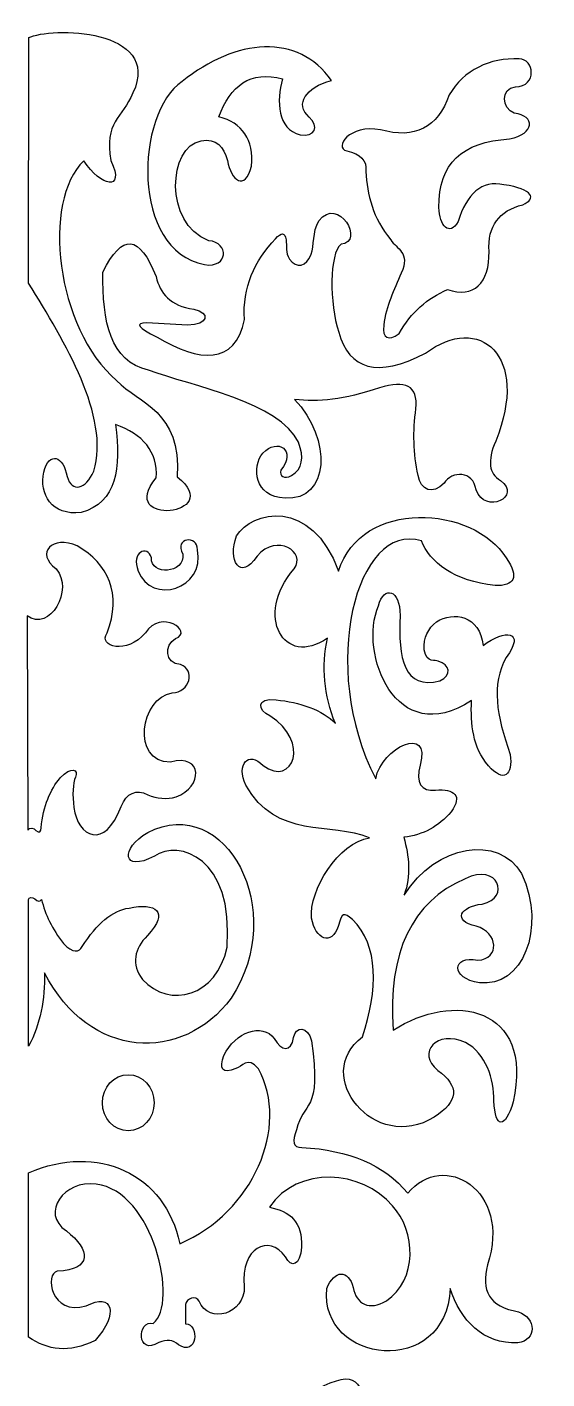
# Model space of a CAD drawing. Header units: centimetres. Extents: x -29 to 29, y -119 to 120.
# Drawn here: x 12.04 to 28.26, y 77.44 to 119.65 of the extents above; entities that cross this region are included whole.
import ezdxf

# ---------------------------------------------------------------- set-up
doc = ezdxf.new("R2010")
doc.units = ezdxf.units.CM
doc.header["$MEASUREMENT"] = 0
doc.layers.add('layer 1', color=7, linetype='Continuous')

msp = doc.modelspace()

# ---------------------------------------------------------------- linework, layer by layer
at = {"layer": 'layer 1', "color": 177}
msp.add_ellipse((15.19854, 86.06414), major_axis=(0, 0.875), ratio=0.92285714, dxfattribs=at)
for points, knots in [([(12.09354, 119.31914), (12.09354, 119.31914), (12.08854, 111.65664), (12.08854, 111.65664), (12.08854, 111.65664), (13.23839, 109.80231), (14.62845, 107.48923), (14.12854, 105.78414), (14.12854, 105.78414), (13.86932, 105.212), (13.45273, 105.0995), (13.28854, 105.61914), (13.28854, 105.61914), (13.18491, 106.25568), (12.73751, 106.42322), (12.56104, 105.75664), (12.56104, 105.75664), (12.41464, 105.06947), (12.81342, 104.37933), (13.72854, 104.49414), (13.72854, 104.49414), (14.83978, 104.8035), (14.98194, 105.8834), (14.80604, 107.23914), (14.80604, 107.23914), (15.64395, 106.95049), (16.12901, 106.38633), (16.07354, 105.57664), (16.07354, 105.57664), (14.80028, 104.03364), (18.2714, 104.38563), (16.72854, 105.60539), (16.72854, 105.60539), (16.85403, 107.67542), (15.54824, 107.8818), (14.83604, 108.61414), (14.83604, 108.61414), (12.93354, 110.24039), (12.49445, 114.22988), (13.81104, 115.47164), (13.81104, 115.47164), (14.33834, 114.6684), (15.12431, 114.49451), (14.65604, 115.47914), (14.65604, 115.47914), (14.44092, 116.67123), (15.01332, 116.82756), (15.34604, 117.59164), (15.34604, 117.59164), (16.28203, 119.63124), (12.74114, 119.65067), (12.09354, 119.31914)], [0, 0, 0, 0, 0.07142857, 0.07142857, 0.07142857, 0.07142857, 0.14285714, 0.14285714, 0.14285714, 0.14285714, 0.21428571, 0.21428571, 0.21428571, 0.21428571, 0.28571429, 0.28571429, 0.28571429, 0.28571429, 0.35714286, 0.35714286, 0.35714286, 0.35714286, 0.42857143, 0.42857143, 0.42857143, 0.42857143, 0.5, 0.5, 0.5, 0.5, 0.57142857, 0.57142857, 0.57142857, 0.57142857, 0.64285714, 0.64285714, 0.64285714, 0.64285714, 0.71428571, 0.71428571, 0.71428571, 0.71428571, 0.78571429, 0.78571429, 0.78571429, 0.78571429, 0.85714286, 0.85714286, 0.85714286, 0.85714286, 1, 1, 1, 1]), ([(21.54103, 117.98664), (20.73994, 117.76249), (20.38485, 117.24631), (20.84354, 116.83914), (20.84354, 116.83914), (21.16166, 116.54969), (21.02907, 116.19339), (20.56468, 116.2897), (20.56468, 116.2897), (19.85187, 116.46515), (19.82127, 117.33281), (20.01468, 118.0297), (20.01468, 118.0297), (19.01415, 118.31549), (18.37728, 117.80903), (18.02854, 116.84664), (18.02854, 116.84664), (18.73994, 116.67635), (19.13949, 116.11483), (19.04104, 115.31164), (19.04104, 115.31164), (18.84577, 114.51358), (18.4035, 114.85997), (18.29104, 115.48164), (18.29104, 115.48164), (18.18702, 115.91708), (17.94976, 116.19199), (17.47104, 116.09664), (17.47104, 116.09664), (16.46253, 115.9285), (16.28662, 113.53386), (17.71104, 112.97914), (17.71104, 112.97914), (18.34832, 112.92733), (18.3361, 112.11584), (17.57604, 112.23164), (17.57604, 112.23164), (15.27418, 112.66839), (15.41331, 116.9621), (16.88104, 117.95164), (16.88104, 117.95164), (18.56277, 119.30402), (20.50163, 119.45934), (21.54103, 117.98664)], [0, 0, 0, 0, 0.08333333, 0.08333333, 0.08333333, 0.08333333, 0.16666667, 0.16666667, 0.16666667, 0.16666667, 0.25, 0.25, 0.25, 0.25, 0.33333333, 0.33333333, 0.33333333, 0.33333333, 0.41666667, 0.41666667, 0.41666667, 0.41666667, 0.5, 0.5, 0.5, 0.5, 0.58333333, 0.58333333, 0.58333333, 0.58333333, 0.66666667, 0.66666667, 0.66666667, 0.66666667, 0.75, 0.75, 0.75, 0.75, 0.83333333, 0.83333333, 0.83333333, 0.83333333, 1, 1, 1, 1]), ([(22.61103, 115.13914), (22.65387, 115.49738), (22.44354, 115.6922), (22.01854, 115.78164), (22.01854, 115.78164), (21.5958, 115.89401), (22.1031, 116.61547), (23.07104, 116.44539), (23.07104, 116.44539), (24.13915, 116.1411), (24.85414, 116.50317), (25.21603, 117.53164), (25.21603, 117.53164), (25.66454, 118.30465), (26.48451, 118.70078), (27.39353, 118.65414), (27.39353, 118.65414), (27.86222, 118.66907), (27.97941, 117.79439), (27.27853, 117.78414), (27.27853, 117.78414), (26.81741, 117.73685), (26.83773, 117.11337), (27.24354, 116.95664), (27.24354, 116.95664), (27.9113, 116.89142), (27.89014, 116.30541), (27.0955, 116.15818), (27.0955, 116.15818), (25.59092, 116.06163), (24.89203, 115.38841), (24.89104, 114.01914), (24.89104, 114.01914), (24.9028, 113.44268), (25.22888, 113.10246), (25.48853, 113.57414), (25.48853, 113.57414), (25.75325, 114.44352), (26.23881, 114.88207), (26.91354, 114.72414), (26.91354, 114.72414), (27.84613, 114.5967), (27.93883, 114.28832), (27.51229, 114.10414), (27.51229, 114.10414), (26.76226, 113.91846), (26.40975, 113.43221), (26.45478, 112.64539), (26.45478, 112.64539), (26.48009, 111.65114), (25.97096, 111.17702), (25.15854, 111.45414), (25.15854, 111.45414), (24.53093, 111.17732), (24.03021, 110.75769), (23.64853, 110.08164), (23.64853, 110.08164), (23.31969, 109.83013), (23.12079, 109.93554), (23.16854, 110.33914), (23.16854, 110.33914), (23.2513, 110.95524), (23.48604, 111.43414), (23.71854, 111.96914), (23.71854, 111.96914), (24.00375, 112.61508), (23.57274, 112.71925), (23.38854, 113.00914), (23.38854, 113.00914), (22.82227, 113.69309), (22.66008, 114.41132), (22.61103, 115.13914)], [0, 0, 0, 0, 0.05263158, 0.05263158, 0.05263158, 0.05263158, 0.10526316, 0.10526316, 0.10526316, 0.10526316, 0.15789474, 0.15789474, 0.15789474, 0.15789474, 0.21052632, 0.21052632, 0.21052632, 0.21052632, 0.26315789, 0.26315789, 0.26315789, 0.26315789, 0.31578947, 0.31578947, 0.31578947, 0.31578947, 0.36842105, 0.36842105, 0.36842105, 0.36842105, 0.42105263, 0.42105263, 0.42105263, 0.42105263, 0.47368421, 0.47368421, 0.47368421, 0.47368421, 0.52631579, 0.52631579, 0.52631579, 0.52631579, 0.57894737, 0.57894737, 0.57894737, 0.57894737, 0.63157895, 0.63157895, 0.63157895, 0.63157895, 0.68421053, 0.68421053, 0.68421053, 0.68421053, 0.73684211, 0.73684211, 0.73684211, 0.73684211, 0.78947368, 0.78947368, 0.78947368, 0.78947368, 0.84210526, 0.84210526, 0.84210526, 0.84210526, 0.89473684, 0.89473684, 0.89473684, 0.89473684, 1, 1, 1, 1]), ([(14.40354, 111.99664), (14.39579, 110.44635), (14.62589, 109.20698), (15.83604, 108.93414), (15.83604, 108.93414), (17.17975, 108.44247), (19.944, 107.93229), (20.50854, 106.68664), (20.50854, 106.68664), (20.69762, 106.22295), (20.63023, 105.84191), (20.29354, 105.64664), (20.29354, 105.64664), (20.06091, 105.51655), (19.90482, 105.63136), (19.96479, 105.81539), (19.96479, 105.81539), (20.46702, 106.4535), (19.84589, 106.8298), (19.40229, 106.34914), (19.40229, 106.34914), (19.04164, 105.913), (19.12958, 104.9791), (20.09104, 104.94289), (20.09104, 104.94289), (21.48246, 104.84242), (21.56515, 106.79239), (20.39105, 108.02664), (20.39105, 108.02664), (21.12938, 107.91717), (21.92588, 108.02135), (23.04104, 108.38914), (23.04104, 108.38914), (23.84276, 108.64249), (24.24762, 108.4538), (24.17353, 107.73164), (24.17353, 107.73164), (24.07591, 107.03281), (24.09143, 106.33914), (24.24353, 105.65164), (24.24353, 105.65164), (24.31281, 105.18199), (24.70712, 105.03931), (25.05103, 105.40414), (25.05103, 105.40414), (25.30067, 105.80352), (25.95983, 105.80499), (26.05104, 105.19914), (26.05104, 105.19914), (26.34124, 104.41536), (27.49957, 104.98814), (26.81353, 105.49414), (26.81353, 105.49414), (26.44557, 105.70787), (26.39985, 106.09648), (26.66353, 106.72414), (26.66353, 106.72414), (27.74656, 109.39152), (26.14722, 110.73548), (24.47354, 109.46414), (24.47354, 109.46414), (22.96009, 108.68302), (22.09462, 108.96193), (21.76604, 110.11914), (21.76604, 110.11914), (21.47085, 111.01549), (21.46893, 112.5893), (21.83726, 112.86901), (21.83726, 112.86901), (22.5983, 112.9343), (21.74969, 114.39791), (21.14727, 113.60151), (21.14727, 113.60151), (20.93588, 113.25401), (21.01235, 112.81413), (20.90476, 112.55901), (20.90476, 112.55901), (20.77369, 112.16321), (20.43985, 112.1016), (20.23354, 112.40664), (20.23354, 112.40664), (20.08474, 112.60747), (20.15854, 112.8083), (20.12104, 113.00914), (20.12104, 113.00914), (20.08954, 113.24534), (19.97478, 113.2425), (19.79104, 113.04164), (19.79104, 113.04164), (19.15318, 112.35763), (18.74235, 111.50661), (18.83104, 110.51914), (18.83104, 110.51914), (18.51705, 109.0834), (17.42991, 109.18313), (16.09854, 109.97164), (16.09854, 109.97164), (15.50052, 110.26783), (15.39302, 110.41534), (15.77604, 110.41414), (15.77604, 110.41414), (15.77604, 110.41414), (17.05104, 110.34414), (17.05104, 110.34414), (17.05104, 110.34414), (17.7089, 110.34525), (17.76029, 110.7388), (17.24782, 110.84303), (17.24782, 110.84303), (16.50635, 110.94296), (16.19067, 111.33472), (16.06854, 111.85914), (16.06854, 111.85914), (15.55045, 113.16815), (15.01613, 113.22647), (14.40354, 111.99664)], [0, 0, 0, 0, 0.03333333, 0.03333333, 0.03333333, 0.03333333, 0.06666667, 0.06666667, 0.06666667, 0.06666667, 0.1, 0.1, 0.1, 0.1, 0.13333333, 0.13333333, 0.13333333, 0.13333333, 0.16666667, 0.16666667, 0.16666667, 0.16666667, 0.2, 0.2, 0.2, 0.2, 0.23333333, 0.23333333, 0.23333333, 0.23333333, 0.26666667, 0.26666667, 0.26666667, 0.26666667, 0.3, 0.3, 0.3, 0.3, 0.33333333, 0.33333333, 0.33333333, 0.33333333, 0.36666667, 0.36666667, 0.36666667, 0.36666667, 0.4, 0.4, 0.4, 0.4, 0.43333333, 0.43333333, 0.43333333, 0.43333333, 0.46666667, 0.46666667, 0.46666667, 0.46666667, 0.5, 0.5, 0.5, 0.5, 0.53333333, 0.53333333, 0.53333333, 0.53333333, 0.56666667, 0.56666667, 0.56666667, 0.56666667, 0.6, 0.6, 0.6, 0.6, 0.63333333, 0.63333333, 0.63333333, 0.63333333, 0.66666667, 0.66666667, 0.66666667, 0.66666667, 0.7, 0.7, 0.7, 0.7, 0.73333333, 0.73333333, 0.73333333, 0.73333333, 0.76666667, 0.76666667, 0.76666667, 0.76666667, 0.8, 0.8, 0.8, 0.8, 0.83333333, 0.83333333, 0.83333333, 0.83333333, 0.86666667, 0.86666667, 0.86666667, 0.86666667, 0.9, 0.9, 0.9, 0.9, 0.93333333, 0.93333333, 0.93333333, 0.93333333, 1, 1, 1, 1]), ([(19.21992, 103.12739), (19.84293, 103.86962), (20.76486, 103.24386), (20.37487, 102.73973), (20.37487, 102.73973), (19.12385, 101.26238), (20.05578, 99.62431), (21.41485, 100.57223), (21.41485, 100.57223), (21.22995, 99.68148), (21.29478, 98.79282), (21.66104, 97.90664), (21.66104, 97.90664), (21.26887, 98.33008), (20.53098, 98.57032), (19.81854, 98.64414), (19.81854, 98.64414), (19.17577, 98.72673), (19.22944, 98.29918), (19.62104, 98.14414), (19.62104, 98.14414), (20.88418, 97.34895), (20.34849, 95.9049), (19.40604, 96.58914), (19.40604, 96.58914), (18.94828, 97.0753), (18.56204, 96.63117), (18.86604, 95.98164), (18.86604, 95.98164), (19.81197, 94.27854), (21.51974, 94.82672), (22.73103, 94.33914), (22.73103, 94.33914), (21.74929, 94.19291), (20.83303, 92.68693), (20.91603, 91.82414), (20.91603, 91.82414), (21.03416, 91.18298), (21.54307, 90.92181), (21.76353, 91.60164), (21.76353, 91.60164), (21.86169, 92.00353), (21.9393, 92.01781), (22.19353, 91.78164), (22.19353, 91.78164), (23.01831, 90.99), (22.99512, 89.58147), (22.50853, 88.11914), (22.50853, 88.11914), (20.9002, 86.9218), (22.89165, 84.4574), (24.74604, 85.61664), (24.74604, 85.61664), (25.507, 86.0986), (25.54366, 86.58527), (24.85604, 87.07664), (24.85604, 87.07664), (24.18018, 87.62749), (24.82113, 88.35667), (25.72603, 87.94164), (25.72603, 87.94164), (26.35482, 87.60548), (26.61826, 86.80233), (26.60604, 86.12164), (26.60604, 86.12164), (26.64104, 85.22927), (26.95826, 85.25007), (27.21104, 86.09414), (27.21104, 86.09414), (27.86179, 89.08943), (25.3255, 89.53476), (23.46353, 88.32914), (23.46353, 88.32914), (23.297, 90.76555), (24.04699, 92.34223), (25.71354, 93.05914), (25.71354, 93.05914), (26.73897, 93.57803), (27.14341, 92.45165), (26.24104, 92.26664), (26.24104, 92.26664), (25.57248, 92.21223), (25.28937, 91.73073), (26.05894, 91.57842), (26.05894, 91.57842), (26.74047, 91.38533), (26.80992, 90.55526), (26.10353, 90.51414), (26.10353, 90.51414), (25.29048, 90.68662), (25.24755, 89.93707), (26.15645, 89.81342), (26.15645, 89.81342), (27.47763, 89.64705), (28.26212, 91.4822), (27.47353, 93.22164), (27.47353, 93.22164), (26.75807, 94.43137), (24.8145, 94.15998), (23.80603, 92.54164), (23.80603, 92.54164), (24.02596, 93.15828), (23.96229, 93.75802), (23.79603, 94.35164), (23.79603, 94.35164), (24.39747, 94.42404), (24.89341, 94.69467), (25.27197, 95.14893), (25.27197, 95.14893), (25.64002, 95.66009), (25.37898, 95.86367), (24.78698, 95.82893), (24.78698, 95.82893), (24.33079, 95.77282), (24.16567, 96.05161), (24.30228, 96.60789), (24.30228, 96.60789), (24.66768, 97.88628), (23.10695, 97.16204), (22.91853, 96.18164), (22.91853, 96.18164), (21.12059, 99.67164), (22.32553, 104.2231), (24.34604, 103.60914), (24.34604, 103.60914), (24.597, 102.95268), (25.36337, 102.34944), (26.64604, 102.20914), (26.64604, 102.20914), (27.23314, 102.20378), (27.41179, 102.45296), (26.99354, 103.07414), (26.99354, 103.07414), (25.97342, 104.72063), (22.46078, 104.94024), (21.76104, 102.65914), (21.76104, 102.65914), (20.91368, 104.97933), (19.04126, 104.54934), (18.57742, 103.75989), (18.57742, 103.75989), (18.29318, 103.01527), (18.69022, 102.32605), (19.21992, 103.12739)], [0, 0, 0, 0, 0.02702703, 0.02702703, 0.02702703, 0.02702703, 0.05405405, 0.05405405, 0.05405405, 0.05405405, 0.08108108, 0.08108108, 0.08108108, 0.08108108, 0.10810811, 0.10810811, 0.10810811, 0.10810811, 0.13513514, 0.13513514, 0.13513514, 0.13513514, 0.16216216, 0.16216216, 0.16216216, 0.16216216, 0.18918919, 0.18918919, 0.18918919, 0.18918919, 0.21621622, 0.21621622, 0.21621622, 0.21621622, 0.24324324, 0.24324324, 0.24324324, 0.24324324, 0.27027027, 0.27027027, 0.27027027, 0.27027027, 0.2972973, 0.2972973, 0.2972973, 0.2972973, 0.32432432, 0.32432432, 0.32432432, 0.32432432, 0.35135135, 0.35135135, 0.35135135, 0.35135135, 0.37837838, 0.37837838, 0.37837838, 0.37837838, 0.40540541, 0.40540541, 0.40540541, 0.40540541, 0.43243243, 0.43243243, 0.43243243, 0.43243243, 0.45945946, 0.45945946, 0.45945946, 0.45945946, 0.48648649, 0.48648649, 0.48648649, 0.48648649, 0.51351351, 0.51351351, 0.51351351, 0.51351351, 0.54054054, 0.54054054, 0.54054054, 0.54054054, 0.56756757, 0.56756757, 0.56756757, 0.56756757, 0.59459459, 0.59459459, 0.59459459, 0.59459459, 0.62162162, 0.62162162, 0.62162162, 0.62162162, 0.64864865, 0.64864865, 0.64864865, 0.64864865, 0.67567568, 0.67567568, 0.67567568, 0.67567568, 0.7027027, 0.7027027, 0.7027027, 0.7027027, 0.72972973, 0.72972973, 0.72972973, 0.72972973, 0.75675676, 0.75675676, 0.75675676, 0.75675676, 0.78378378, 0.78378378, 0.78378378, 0.78378378, 0.81081081, 0.81081081, 0.81081081, 0.81081081, 0.83783784, 0.83783784, 0.83783784, 0.83783784, 0.86486486, 0.86486486, 0.86486486, 0.86486486, 0.89189189, 0.89189189, 0.89189189, 0.89189189, 0.91891892, 0.91891892, 0.91891892, 0.91891892, 0.94594595, 0.94594595, 0.94594595, 0.94594595, 1, 1, 1, 1]), ([(12.04229, 101.27039), (12.75152, 100.73948), (13.50637, 102.08949), (12.95104, 102.73164), (12.95104, 102.73164), (12.27725, 103.23251), (12.84343, 103.79049), (13.60604, 103.45164), (13.60604, 103.45164), (14.58059, 102.89685), (15.00761, 101.95237), (14.53854, 100.73164), (14.53854, 100.73164), (14.24101, 100.30674), (15.1645, 100.04248), (15.73854, 100.73664), (15.73854, 100.73664), (16.2115, 101.49566), (17.264, 100.77761), (16.67354, 100.55664), (16.67354, 100.55664), (16.32901, 100.35577), (16.31451, 99.77598), (16.83354, 99.74664), (16.83354, 99.74664), (17.29489, 99.58203), (17.13035, 98.88043), (16.57104, 98.86164), (16.57104, 98.86164), (15.5913, 98.72819), (15.26813, 96.69706), (16.51604, 96.69914), (16.51604, 96.69914), (17.53744, 96.98446), (17.53482, 95.91581), (16.69104, 95.61414), (16.69104, 95.61414), (16.40135, 95.5337), (16.095, 95.56187), (15.80604, 95.68164), (15.80604, 95.68164), (15.44428, 95.86699), (15.1532, 95.73329), (14.97354, 95.31164), (14.97354, 95.31164), (14.46709, 93.9421), (13.62693, 94.36262), (13.50354, 95.28164), (13.50354, 95.28164), (13.44821, 95.66789), (13.4714, 96.04095), (13.55354, 96.23289), (13.55354, 96.23289), (13.65336, 96.46614), (13.42431, 96.58365), (13.07604, 96.20664), (13.07604, 96.20664), (12.77296, 95.84817), (12.53855, 95.32171), (12.47854, 94.65164), (12.47854, 94.65164), (12.48186, 94.52741), (12.42218, 94.47051), (12.31104, 94.56914), (12.31104, 94.56914), (12.26764, 94.65128), (12.12105, 94.679), (12.06854, 94.57664), (12.06854, 94.57664), (12.06854, 94.57664), (12.04229, 101.27039), (12.04229, 101.27039)], [0, 0, 0, 0, 0.05263158, 0.05263158, 0.05263158, 0.05263158, 0.10526316, 0.10526316, 0.10526316, 0.10526316, 0.15789474, 0.15789474, 0.15789474, 0.15789474, 0.21052632, 0.21052632, 0.21052632, 0.21052632, 0.26315789, 0.26315789, 0.26315789, 0.26315789, 0.31578947, 0.31578947, 0.31578947, 0.31578947, 0.36842105, 0.36842105, 0.36842105, 0.36842105, 0.42105263, 0.42105263, 0.42105263, 0.42105263, 0.47368421, 0.47368421, 0.47368421, 0.47368421, 0.52631579, 0.52631579, 0.52631579, 0.52631579, 0.57894737, 0.57894737, 0.57894737, 0.57894737, 0.63157895, 0.63157895, 0.63157895, 0.63157895, 0.68421053, 0.68421053, 0.68421053, 0.68421053, 0.73684211, 0.73684211, 0.73684211, 0.73684211, 0.78947368, 0.78947368, 0.78947368, 0.78947368, 0.84210526, 0.84210526, 0.84210526, 0.84210526, 0.89473684, 0.89473684, 0.89473684, 0.89473684, 1, 1, 1, 1]), ([(15.92104, 103.08164), (15.88275, 102.51659), (16.97553, 102.57632), (16.90104, 103.19664), (16.90104, 103.19664), (16.61403, 103.71155), (17.37001, 103.80623), (17.35854, 103.32664), (17.35854, 103.32664), (17.61273, 102.09575), (15.91834, 101.60101), (15.51104, 102.66414), (15.51104, 102.66414), (15.2641, 103.26083), (15.80738, 103.48987), (15.92104, 103.08164)], [0, 0, 0, 0, 0.2, 0.2, 0.2, 0.2, 0.4, 0.4, 0.4, 0.4, 0.6, 0.6, 0.6, 0.6, 1, 1, 1, 1]), ([(26.27354, 100.34164), (26.16195, 101.28396), (25.34608, 101.4141), (24.81853, 101.08164), (24.81853, 101.08164), (24.55555, 100.87149), (24.40926, 100.58995), (24.43354, 100.20414), (24.43354, 100.20414), (24.52802, 99.75114), (24.78085, 99.92729), (24.87104, 99.84664), (24.87104, 99.84664), (25.23967, 99.74527), (25.30327, 99.42385), (24.92104, 99.23414), (24.92104, 99.23414), (23.80455, 98.94759), (23.61437, 99.93611), (23.68354, 101.28164), (23.68354, 101.28164), (23.68051, 102.09361), (23.18077, 102.22763), (23.00478, 101.58289), (23.00478, 101.58289), (22.37869, 100.11007), (23.53853, 97.06914), (25.90854, 98.62164), (25.90854, 98.62164), (25.88032, 97.88031), (25.94171, 97.16687), (26.43478, 96.58789), (26.43478, 96.58789), (26.91512, 96.03675), (27.20046, 96.29381), (27.11854, 96.94164), (27.11854, 96.94164), (26.68408, 98.18217), (26.51826, 99.10407), (26.99354, 99.96914), (26.99354, 99.96914), (27.60755, 100.80693), (26.94855, 100.86383), (26.27354, 100.34164)], [0, 0, 0, 0, 0.08333333, 0.08333333, 0.08333333, 0.08333333, 0.16666667, 0.16666667, 0.16666667, 0.16666667, 0.25, 0.25, 0.25, 0.25, 0.33333333, 0.33333333, 0.33333333, 0.33333333, 0.41666667, 0.41666667, 0.41666667, 0.41666667, 0.5, 0.5, 0.5, 0.5, 0.58333333, 0.58333333, 0.58333333, 0.58333333, 0.66666667, 0.66666667, 0.66666667, 0.66666667, 0.75, 0.75, 0.75, 0.75, 0.83333333, 0.83333333, 0.83333333, 0.83333333, 1, 1, 1, 1]), ([(12.08604, 92.41164), (12.08604, 92.41164), (12.08854, 87.83164), (12.08854, 87.83164), (12.08854, 87.83164), (12.46408, 88.52014), (12.59591, 89.29435), (12.59104, 90.11664), (12.59104, 90.11664), (13.98495, 87.3999), (16.88366, 87.29148), (18.41104, 89.32914), (18.41104, 89.32914), (20.20689, 92.06883), (18.25186, 95.74012), (15.80604, 94.50664), (15.80604, 94.50664), (14.94657, 93.99941), (15.00717, 93.23748), (16.01354, 93.76164), (16.01354, 93.76164), (16.77087, 94.29394), (18.50354, 93.73664), (18.28104, 90.91914), (18.28104, 90.91914), (17.9655, 89.38942), (16.48634, 88.981), (15.64354, 89.91664), (15.64354, 89.91664), (15.2866, 90.3736), (15.3854, 90.89258), (15.79604, 91.28164), (15.79604, 91.28164), (16.50695, 92.04291), (16.04446, 92.31454), (15.22604, 92.14414), (15.22604, 92.14414), (14.70687, 92.0675), (14.21937, 91.66584), (13.76354, 90.93914), (13.76354, 90.93914), (13.67552, 90.76409), (13.46666, 90.7257), (13.17854, 91.03664), (13.17854, 91.03664), (12.82015, 91.4859), (12.61312, 91.94678), (12.49104, 92.41414), (12.49104, 92.41414), (12.45719, 92.31941), (12.36885, 92.34602), (12.28229, 92.43039), (12.28229, 92.43039), (12.19542, 92.49605), (12.10476, 92.47918), (12.08604, 92.41164)], [0, 0, 0, 0, 0.06666667, 0.06666667, 0.06666667, 0.06666667, 0.13333333, 0.13333333, 0.13333333, 0.13333333, 0.2, 0.2, 0.2, 0.2, 0.26666667, 0.26666667, 0.26666667, 0.26666667, 0.33333333, 0.33333333, 0.33333333, 0.33333333, 0.4, 0.4, 0.4, 0.4, 0.46666667, 0.46666667, 0.46666667, 0.46666667, 0.53333333, 0.53333333, 0.53333333, 0.53333333, 0.6, 0.6, 0.6, 0.6, 0.66666667, 0.66666667, 0.66666667, 0.66666667, 0.73333333, 0.73333333, 0.73333333, 0.73333333, 0.8, 0.8, 0.8, 0.8, 0.86666667, 0.86666667, 0.86666667, 0.86666667, 1, 1, 1, 1]), ([(12.08854, 83.87664), (12.08854, 83.87664), (12.08854, 78.74914), (12.08854, 78.74914), (12.08854, 78.74914), (12.68173, 78.33645), (13.35286, 78.2378), (14.16299, 78.64037), (14.16299, 78.64037), (14.92472, 79.48639), (14.71221, 80.15369), (13.88479, 79.72289), (13.88479, 79.72289), (12.78231, 79.39327), (12.58631, 80.74812), (12.98561, 80.80412), (12.98561, 80.80412), (14.0811, 80.84255), (14.02611, 81.48141), (13.26854, 82.06164), (13.26854, 82.06164), (12.43553, 82.62085), (13.20906, 83.66482), (14.19487, 83.52257), (14.19487, 83.52257), (15.98354, 83.31414), (16.7781, 79.7855), (15.97987, 79.17632), (15.97987, 79.17632), (15.48824, 79.305), (15.42973, 78.1303), (16.15854, 78.58039), (16.15854, 78.58039), (16.39713, 78.68446), (16.60118, 78.66896), (16.76354, 78.50914), (16.76354, 78.50914), (17.34322, 78.11514), (17.44525, 79.15024), (16.98604, 79.16414), (16.98604, 79.16414), (16.98604, 79.16414), (16.9891, 79.7606), (16.9891, 79.7606), (16.9891, 79.7606), (17.01006, 79.97005), (17.31825, 80.05123), (17.4091, 79.8706), (17.4091, 79.8706), (17.71302, 79.13429), (18.84947, 79.45943), (18.81854, 80.32914), (18.81854, 80.32914), (18.6944, 81.54623), (19.5927, 81.97441), (20.10104, 81.25414), (20.10104, 81.25414), (20.28164, 80.87827), (20.5683, 80.98745), (20.60604, 81.55664), (20.60604, 81.55664), (20.63954, 82.34557), (20.24928, 82.67849), (19.60104, 82.80414), (19.60104, 82.80414), (20.49144, 84.1108), (22.48589, 83.97384), (23.44353, 82.84914), (23.44353, 82.84914), (24.18101, 82.05138), (24.23092, 80.51982), (23.25354, 79.88164), (23.25354, 79.88164), (22.72295, 79.5539), (22.30294, 79.78448), (22.22104, 80.29664), (22.22104, 80.29664), (22.06182, 80.86031), (21.63962, 80.86233), (21.39103, 80.26414), (21.39103, 80.26414), (21.15645, 77.90565), (25.12681, 77.44516), (25.24103, 80.26664), (25.24103, 80.26664), (25.56481, 79.27747), (26.26858, 78.51658), (27.35359, 78.57096), (27.35359, 78.57096), (27.94851, 78.63611), (27.93403, 79.35211), (27.37108, 79.54096), (27.37108, 79.54096), (26.4598, 79.68945), (26.19275, 80.20821), (26.41109, 81.00596), (26.41109, 81.00596), (27.17191, 83.34453), (25.03496, 84.5995), (23.92354, 83.23664), (23.92354, 83.23664), (23.17088, 84.14049), (22.09094, 84.58557), (20.61604, 84.66914), (20.61604, 84.66914), (20.31978, 84.66149), (20.3244, 84.86222), (20.44854, 85.21914), (20.44854, 85.21914), (20.64526, 86.1038), (21.24626, 85.74428), (20.92103, 87.99914), (20.92103, 87.99914), (20.8159, 88.45876), (20.40516, 88.46411), (20.35855, 88.10164), (20.35855, 88.10164), (20.28169, 87.62491), (19.97521, 87.66553), (19.75604, 88.07164), (19.75604, 88.07164), (19.37464, 88.57655), (18.53445, 88.27204), (18.18104, 87.53789), (18.18104, 87.53789), (18.02388, 87.14725), (18.13622, 86.93973), (18.55854, 87.13414), (18.55854, 87.13414), (18.74134, 87.17788), (18.91987, 87.53835), (19.26104, 87.12414), (19.26104, 87.12414), (20.24943, 85.31875), (19.09737, 82.64279), (16.80854, 81.66164), (16.80854, 81.66164), (16.35202, 83.8453), (14.24463, 84.81596), (12.08854, 83.87664)], [0, 0, 0, 0, 0.02777778, 0.02777778, 0.02777778, 0.02777778, 0.05555556, 0.05555556, 0.05555556, 0.05555556, 0.08333333, 0.08333333, 0.08333333, 0.08333333, 0.11111111, 0.11111111, 0.11111111, 0.11111111, 0.13888889, 0.13888889, 0.13888889, 0.13888889, 0.16666667, 0.16666667, 0.16666667, 0.16666667, 0.19444444, 0.19444444, 0.19444444, 0.19444444, 0.22222222, 0.22222222, 0.22222222, 0.22222222, 0.25, 0.25, 0.25, 0.25, 0.27777778, 0.27777778, 0.27777778, 0.27777778, 0.30555556, 0.30555556, 0.30555556, 0.30555556, 0.33333333, 0.33333333, 0.33333333, 0.33333333, 0.36111111, 0.36111111, 0.36111111, 0.36111111, 0.38888889, 0.38888889, 0.38888889, 0.38888889, 0.41666667, 0.41666667, 0.41666667, 0.41666667, 0.44444444, 0.44444444, 0.44444444, 0.44444444, 0.47222222, 0.47222222, 0.47222222, 0.47222222, 0.5, 0.5, 0.5, 0.5, 0.52777778, 0.52777778, 0.52777778, 0.52777778, 0.55555556, 0.55555556, 0.55555556, 0.55555556, 0.58333333, 0.58333333, 0.58333333, 0.58333333, 0.61111111, 0.61111111, 0.61111111, 0.61111111, 0.63888889, 0.63888889, 0.63888889, 0.63888889, 0.66666667, 0.66666667, 0.66666667, 0.66666667, 0.69444444, 0.69444444, 0.69444444, 0.69444444, 0.72222222, 0.72222222, 0.72222222, 0.72222222, 0.75, 0.75, 0.75, 0.75, 0.77777778, 0.77777778, 0.77777778, 0.77777778, 0.80555556, 0.80555556, 0.80555556, 0.80555556, 0.83333333, 0.83333333, 0.83333333, 0.83333333, 0.86111111, 0.86111111, 0.86111111, 0.86111111, 0.88888889, 0.88888889, 0.88888889, 0.88888889, 0.91666667, 0.91666667, 0.91666667, 0.91666667, 0.94444444, 0.94444444, 0.94444444, 0.94444444, 1, 1, 1, 1]), ([(22.08103, 76.46914), (22.7389, 76.65736), (22.50596, 77.6938), (21.69604, 77.38414), (21.69604, 77.38414), (20.59924, 77.05693), (20.06698, 76.21651), (20.35604, 75.19664), (20.35604, 75.19664), (19.45071, 75.49451), (19.06104, 75.32164), (18.47354, 75.20164), (18.47354, 75.20164), (18.00061, 75.295), (17.67772, 76.00964), (17.85354, 76.67414), (17.85354, 76.67414), (17.81558, 77.25194), (16.66229, 77.37831), (16.52104, 76.70664), (16.52104, 76.70664), (16.43237, 76.22853), (16.63728, 76.01044), (17.02854, 76.01914), (17.02854, 76.01914), (17.19349, 75.97734), (17.31642, 75.72833), (17.30229, 75.51164), (17.30229, 75.51164), (17.28843, 75.35532), (17.21167, 75.38275), (17.11729, 75.46164), (17.11729, 75.46164), (16.836, 75.61969), (16.49377, 75.67553), (16.10104, 75.64664), (16.10104, 75.64664), (15.30714, 75.70946), (14.57625, 75.88944), (14.17104, 76.23914), (14.17104, 76.23914), (13.21077, 76.96353), (12.16487, 76.97326), (12.08104, 76.01164), (12.08104, 76.01164), (12.08104, 76.01164), (12.08854, 68.90164), (12.08854, 68.90164), (12.08854, 68.90164), (12.51746, 68.17796), (13.44022, 68.13246), (13.98104, 68.85164), (13.98104, 68.85164), (14.3195, 69.37841), (14.30201, 70.02404), (13.63104, 69.82414), (13.63104, 69.82414), (12.86744, 69.65134), (12.53804, 70.341), (12.77354, 71.10414), (12.77354, 71.10414), (13.16609, 72.52405), (14.41918, 73.25019), (16.26104, 73.50164), (16.26104, 73.50164), (15.37598, 72.96295), (15.03015, 72.36445), (14.90354, 71.74164), (14.90354, 71.74164), (14.78987, 71.17993), (14.9763, 71.012), (15.42354, 71.49164), (15.42354, 71.49164), (16.06701, 72.3535), (16.57495, 72.86992), (17.65354, 72.47914), (17.65354, 72.47914), (18.96997, 72.16284), (19.58694, 72.95726), (19.51854, 74.51164), (19.51854, 74.51164), (20.17718, 74.59422), (20.80873, 74.44645), (21.46354, 74.01914), (21.46354, 74.01914), (22.45456, 73.8976), (22.2809, 74.71008), (21.54603, 75.04414), (21.54603, 75.04414), (21.09392, 75.40571), (21.52266, 76.58886), (22.08103, 76.46914)], [0, 0, 0, 0, 0.04166667, 0.04166667, 0.04166667, 0.04166667, 0.08333333, 0.08333333, 0.08333333, 0.08333333, 0.125, 0.125, 0.125, 0.125, 0.16666667, 0.16666667, 0.16666667, 0.16666667, 0.20833333, 0.20833333, 0.20833333, 0.20833333, 0.25, 0.25, 0.25, 0.25, 0.29166667, 0.29166667, 0.29166667, 0.29166667, 0.33333333, 0.33333333, 0.33333333, 0.33333333, 0.375, 0.375, 0.375, 0.375, 0.41666667, 0.41666667, 0.41666667, 0.41666667, 0.45833333, 0.45833333, 0.45833333, 0.45833333, 0.5, 0.5, 0.5, 0.5, 0.54166667, 0.54166667, 0.54166667, 0.54166667, 0.58333333, 0.58333333, 0.58333333, 0.58333333, 0.625, 0.625, 0.625, 0.625, 0.66666667, 0.66666667, 0.66666667, 0.66666667, 0.70833333, 0.70833333, 0.70833333, 0.70833333, 0.75, 0.75, 0.75, 0.75, 0.79166667, 0.79166667, 0.79166667, 0.79166667, 0.83333333, 0.83333333, 0.83333333, 0.83333333, 0.875, 0.875, 0.875, 0.875, 0.91666667, 0.91666667, 0.91666667, 0.91666667, 1, 1, 1, 1])]:
    msp.add_open_spline(points, degree=3, knots=knots, dxfattribs=at)

doc.saveas('drawing.dxf')
